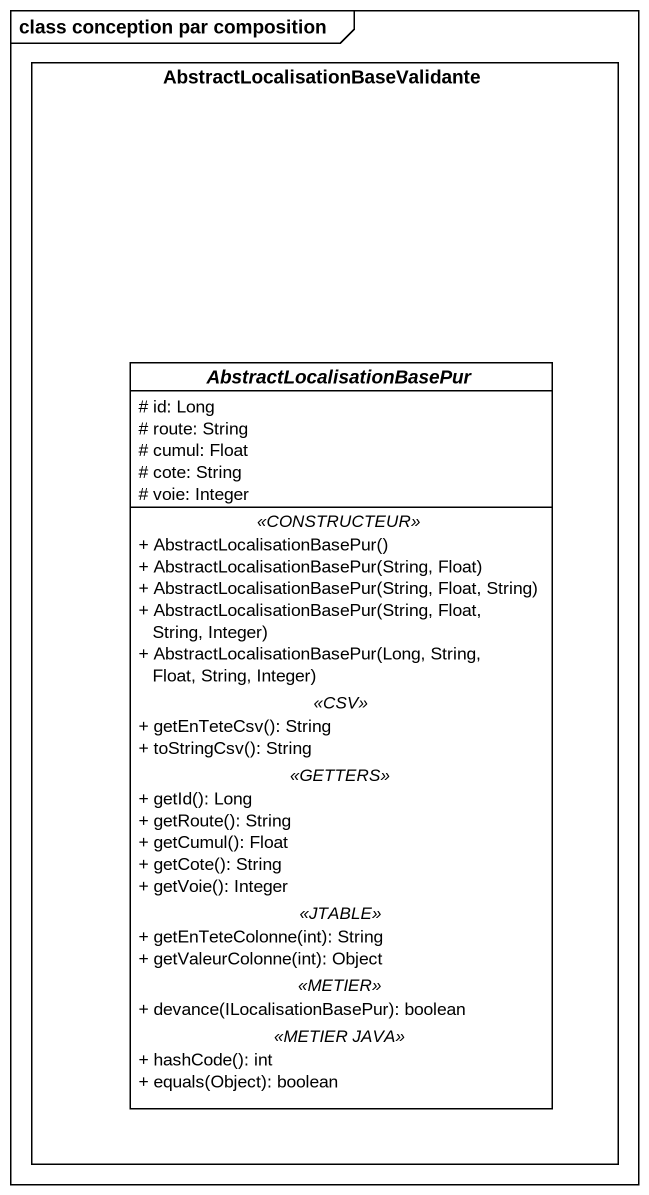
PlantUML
@startuml
mainframe class conception par composition
hide circle
hide empty members
skinparam classAttributeIconSize 0
rectangle "AbstractLocalisationBaseValidante" as AbstractLocalisationBaseVali #FFFFFF {
  abstract class AbstractLocalisationBasePur #FFFFFF {
    # id: Long
    # route: String
    # cumul: Float
    # cote: String
    # voie: Integer
    .. <<CONSTRUCTEUR>> ..
    + AbstractLocalisationBasePur()
    + AbstractLocalisationBasePur(String, Float)
    + AbstractLocalisationBasePur(String, Float, String)
    + AbstractLocalisationBasePur(String, Float, String, Integer)
    + AbstractLocalisationBasePur(Long, String, Float, String, Integer)
    .. <<CSV>> ..
    + getEnTeteCsv(): String
    + toStringCsv(): String
    .. <<GETTERS>> ..
    + getId(): Long
    + getRoute(): String
    + getCumul(): Float
    + getCote(): String
    + getVoie(): Integer
    .. <<JTABLE>> ..
    + getEnTeteColonne(int): String
    + getValeurColonne(int): Object
    .. <<METIER>> ..
    + devance(ILocalisationBasePur): boolean
    .. <<METIER JAVA>> ..
    + hashCode(): int
    + equals(Object): boolean
  }
}
@enduml
